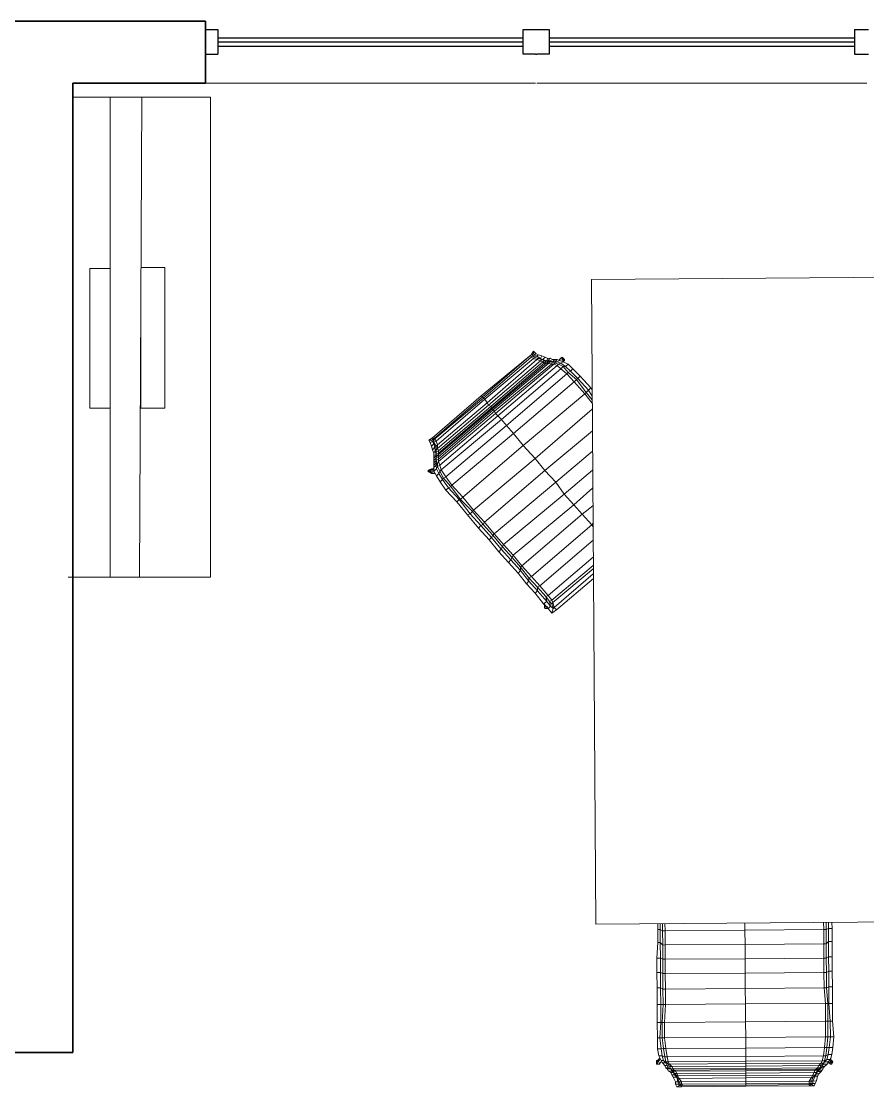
# Model space of a CAD drawing. Header units: metres. Extents: x -43.54 to -36.99, y -323.24 to -313.32.
# Drawn here: x -40.318 to -38.268, y -315.907 to -313.324 of the extents above; entities that cross this region are included whole.
import ezdxf

# ---------------------------------------------------------------- set-up
doc = ezdxf.new("R2010")
doc.units = ezdxf.units.M
doc.header["$LTSCALE"] = 5
doc.header["$MEASUREMENT"] = 0
doc.linetypes.add('HIDDEN', pattern=[0.375, 0.25, -0.125])
doc.layers.get('0').update_dxf_attribs({"color": 30})
for name, color, linetype, lineweight in [('A-FLOR-OVHD', 3, 'HIDDEN', 18), ('A-FURN', 8, 'Continuous', 18), ('A-GLAZ-FULL', 4, 'Continuous', 25), ('A-WALL-FULL-EXTR', 7, 'Continuous', 35), ('A-WALL-FULL-INTR', 7, 'Continuous', 35)]:
    doc.layers.add(name, color=color, linetype=linetype, lineweight=lineweight)

# ---------------------------------------------------------------- blocks, each defined once
blk = doc.blocks.new('A$C3D68A567')
for p, q in [((0.3527, 1.1898), (0, 1.1898)), ((0, 1.1898), (0, 0)), ((0.1763, 1.1898), (0.1703, 0)), ((0.249, 1.1898), (0.1763, 1.1898)), ((0.249, 0), (0.249, 1.1898)), ((0.1733, 0.7705), (0.1138, 0.7705)), ((0.1138, 0.7705), (0.1138, 0.4222)), ((0.1733, 0.5949), (0.1733, 0.7705)), ((0.249, 0.5949), (0.249, 0.7705)), ((0.249, 0.7705), (0.2995, 0.7705)), ((0.2995, 0.7705), (0.2995, 0.425)), ((0.2995, 0.425), (0.249, 0.425)), ((0.1138, 0.4222), (0.1725, 0.4222)), ((0, 0), (0.3407, 0)), ((0.1703, 0), (0.249, 0))]:
    blk.add_line(p, q)

msp = doc.modelspace()

# ---------------------------------------------------------------- linework, layer by layer
at = {"color": 7, "lineweight": 0}
for points in [[(-38.9264, -315.5127), (-38.9371, -313.9501), (-38.1971, -313.945), (-38.1864, -315.5076), (-38.9264, -315.5127), (-38.9264, -315.5127)], [(-38.1971, -313.945), (-38.9371, -313.9501)], [(-38.9371, -313.9501), (-38.9264, -315.5127)], [(-39.2012, -314.235), (-39.2041, -314.2321), (-39.0833, -314.1331), (-39.2012, -314.235), (-39.2012, -314.235)], [(-39.0833, -314.1389), (-39.1983, -314.2378), (-39.2012, -314.235)], [(-39.0775, -314.1417), (-39.1954, -314.2407), (-39.1983, -314.2378)], [(-39.0833, -314.1331), (-39.0776, -314.1244)], [(-39.0833, -314.1331), (-39.0776, -314.1302)], [(-39.0804, -314.1331), (-39.0775, -314.1359), (-39.0833, -314.1389)], [(-39.0833, -314.136), (-39.0833, -314.1389)], [(-39.0833, -314.1389), (-39.0775, -314.1417)], [(-39.0776, -314.1302), (-39.0776, -314.1244), (-39.0718, -314.1301)], [(-39.0776, -314.1302), (-39.0747, -314.133)], [(-39.0775, -314.1359), (-39.0747, -314.133)], [(-39.0775, -314.1359), (-39.0746, -314.1388), (-39.0775, -314.1417), (-39.0688, -314.1445)], [(-39.0747, -314.133), (-39.0718, -314.1301), (-39.066, -314.133)], [(-39.0747, -314.133), (-39.0689, -314.1359)], [(-39.0746, -314.1388), (-39.0689, -314.1359)], [(-39.0746, -314.1388), (-39.0659, -314.1416), (-39.0688, -314.1445), (-39.0601, -314.1474)], [(-39.0689, -314.1359), (-39.066, -314.133), (-39.0573, -314.1358), (-39.0602, -314.1416), (-39.0689, -314.1359), (-39.0689, -314.1359)], [(-39.0659, -314.1416), (-39.0573, -314.1444), (-39.0601, -314.1474), (-39.0543, -314.1502)], [(-39.0659, -314.1416), (-39.0602, -314.1416)], [(-39.0573, -314.1358), (-39.0487, -314.1386), (-39.0544, -314.1444), (-39.0602, -314.1416)], [(-39.0428, -314.1415), (-39.0487, -314.1386)], [(-39.0457, -314.1473), (-39.0428, -314.1415), (-39.037, -314.1414)], [(-39.0427, -314.1472), (-39.037, -314.1414), (-39.0312, -314.1443)], [(-39.0139, -314.1442), (-39.011, -314.1412), (-39.0139, -314.147), (-39.0139, -314.1442), (-39.0139, -314.1442)], [(-39.0139, -314.147), (-39.011, -314.1412)], [(-39.011, -314.1412), (-39.0082, -314.1383), (-39.0081, -314.1412), (-39.011, -314.1412), (-39.011, -314.1412)], [(-39.0082, -314.1383), (-39.0053, -314.1412), (-39.0081, -314.1412)], [(-39.0081, -314.147), (-39.0081, -314.1412)], [(-39.0024, -314.1441), (-39.0023, -314.147), (-39.0053, -314.1412)], [(-39.0052, -314.1499), (-39.0053, -314.1412)], [(-39.0024, -314.1441), (-39.0053, -314.1412)], [(-39.0688, -314.1445), (-39.1896, -314.2493), (-39.1954, -314.2407)], [(-39.0601, -314.1474), (-39.1866, -314.2551), (-39.1896, -314.2493)], [(-39.0543, -314.1502), (-39.1808, -314.2579), (-39.1866, -314.2551)], [(-39.0514, -314.1531), (-39.1778, -314.2608), (-39.1808, -314.2579)], [(-39.1749, -314.2665), (-39.1778, -314.2637), (-39.0457, -314.153)], [(-39.172, -314.2694), (-39.1749, -314.2665), (-39.0398, -314.153)], [(-39.1691, -314.2752), (-39.172, -314.2694), (-39.034, -314.1558)], [(-39.1633, -314.281), (-39.1691, -314.2752), (-39.0282, -314.1558)], [(-39.0196, -314.1586), (-39.0109, -314.1672), (-39.1546, -314.2896), (-39.1633, -314.281), (-39.0196, -314.1586), (-39.0196, -314.1586)], [(-39.0109, -314.1672), (-38.9963, -314.1787), (-39.1429, -314.3039), (-39.1546, -314.2896)], [(-39.0573, -314.1444), (-39.0515, -314.1473), (-39.0543, -314.1502), (-39.0514, -314.1531), (-39.0457, -314.1473)], [(-39.0573, -314.1444), (-39.0544, -314.1444)], [(-39.0544, -314.1444), (-39.0457, -314.1473)], [(-39.0515, -314.1473), (-39.0457, -314.1473)], [(-39.0515, -314.1473), (-39.0457, -314.1473)], [(-39.0514, -314.1531), (-39.0457, -314.153), (-39.0427, -314.1501)], [(-39.0457, -314.1473), (-39.0427, -314.1472)], [(-39.0427, -314.1472), (-39.0457, -314.1473), (-39.0427, -314.1501)], [(-39.0457, -314.153), (-39.0398, -314.153), (-39.0369, -314.1501)], [(-39.0427, -314.1472), (-39.037, -314.1472)], [(-39.037, -314.1472), (-39.0427, -314.1501), (-39.0369, -314.1501)], [(-39.0398, -314.153), (-39.034, -314.1558)], [(-39.037, -314.1472), (-39.0312, -314.1443), (-39.0254, -314.1442)], [(-39.037, -314.1472), (-39.0312, -314.15)], [(-39.0312, -314.15), (-39.0369, -314.1501), (-39.0312, -314.15), (-39.0312, -314.15)], [(-39.034, -314.1558), (-39.0312, -314.15), (-39.0254, -314.1529)], [(-39.034, -314.1558), (-39.0282, -314.1558)], [(-39.0312, -314.15), (-39.0254, -314.1442), (-39.0197, -314.1442)], [(-39.0312, -314.15), (-39.0254, -314.15)], [(-39.0254, -314.15), (-39.0312, -314.15)], [(-39.0282, -314.1558), (-39.0254, -314.1529), (-39.0167, -314.1557)], [(-39.0282, -314.1558), (-39.0196, -314.1586)], [(-39.0254, -314.15), (-39.0197, -314.1442), (-39.0139, -314.147)], [(-39.0254, -314.15), (-39.0196, -314.15)], [(-39.0254, -314.1529), (-39.0196, -314.15)], [(-39.0196, -314.15), (-39.0139, -314.147), (-39.0052, -314.1499)], [(-39.0196, -314.15), (-39.011, -314.1528)], [(-39.0196, -314.1586), (-39.0167, -314.1557), (-39.0051, -314.1614), (-39.0109, -314.1672)], [(-39.0167, -314.1557), (-39.011, -314.1528)], [(-39.011, -314.1528), (-39.0052, -314.1499), (-38.9935, -314.1556), (-38.9994, -314.1614), (-39.011, -314.1528), (-39.011, -314.1528)], [(-39.0052, -314.1499), (-39.0023, -314.147)], [(-39.0051, -314.1614), (-38.9934, -314.1758), (-38.9963, -314.1787)], [(-39.0051, -314.1614), (-38.9994, -314.1614)], [(-38.9935, -314.1556), (-38.9819, -314.167), (-38.9876, -314.1728), (-38.9994, -314.1614)], [(-38.9819, -314.167), (-38.9645, -314.1843), (-38.9702, -314.1901), (-38.9876, -314.1728)], [(-38.9963, -314.1787), (-38.9788, -314.1988)], [(-38.9934, -314.1758), (-38.9876, -314.1728)], [(-38.9934, -314.1758), (-38.9731, -314.193), (-38.9788, -314.1988), (-38.9526, -314.2275)], [(-38.9731, -314.193), (-38.9702, -314.1901)], [(-38.9731, -314.193), (-38.9497, -314.2246), (-38.9526, -314.2275), (-38.9351, -314.2505)], [(-38.9645, -314.1843), (-38.9382, -314.213), (-38.944, -314.2188), (-38.9702, -314.1901)], [(-38.9788, -314.1988), (-39.1254, -314.324), (-39.1429, -314.3039)], [(-38.9497, -314.2246), (-38.944, -314.2188)], [(-38.944, -314.2188), (-38.9352, -314.2332)], [(-38.9353, -314.2187), (-38.9382, -314.213)], [(-39.3191, -314.3369), (-39.322, -314.334), (-39.2041, -314.2321)], [(-39.3191, -314.3369), (-39.2012, -314.235)], [(-39.3191, -314.334), (-39.3161, -314.3368), (-39.1983, -314.2378)], [(-39.3161, -314.3368), (-39.3132, -314.3426), (-39.1954, -314.2407)], [(-38.9526, -314.2275), (-39.1021, -314.3527), (-39.1254, -314.324)], [(-38.9351, -314.2418), (-38.9497, -314.2246)], [(-39.3132, -314.3426), (-39.3102, -314.3512), (-39.1896, -314.2493)], [(-39.3102, -314.3512), (-39.3102, -314.36), (-39.1866, -314.2551)], [(-39.1808, -314.2579), (-39.3072, -314.3657), (-39.3072, -314.3715), (-39.1778, -314.2608)], [(-39.3072, -314.3715), (-39.3072, -314.3744), (-39.1778, -314.2637)], [(-39.3072, -314.3744), (-39.3071, -314.3802), (-39.1749, -314.2665)], [(-39.172, -314.2694), (-39.3071, -314.3859), (-39.3071, -314.3917)], [(-39.1778, -314.2608), (-39.1778, -314.2637)], [(-38.935, -314.2649), (-39.0729, -314.3843), (-39.1021, -314.3527)], [(-39.1691, -314.2752), (-39.3071, -314.3917), (-39.3041, -314.4003)], [(-39.1633, -314.281), (-39.3041, -314.4003), (-39.3011, -314.4119)], [(-39.1546, -314.2896), (-39.3011, -314.4119), (-39.2895, -314.4291)], [(-39.2749, -314.4493), (-39.2895, -314.4291), (-39.1429, -314.3039)], [(-38.9346, -314.3169), (-39.0497, -314.413), (-39.0729, -314.3843)], [(-39.3248, -314.3398), (-39.3306, -314.3398), (-39.322, -314.334)], [(-39.3219, -314.3427), (-39.3277, -314.3456), (-39.3306, -314.3398)], [(-39.319, -314.3484), (-39.3247, -314.3542), (-39.3277, -314.3456)], [(-39.3248, -314.3398), (-39.3191, -314.3369)], [(-39.3219, -314.3427), (-39.3248, -314.3398)], [(-39.3161, -314.3368), (-39.319, -314.3398), (-39.3219, -314.3369)], [(-39.3219, -314.3427), (-39.319, -314.3398)], [(-39.319, -314.3484), (-39.3219, -314.3427)], [(-39.3132, -314.3426), (-39.319, -314.3455), (-39.319, -314.3398)], [(-39.3102, -314.3512), (-39.3131, -314.3541), (-39.319, -314.3455)], [(-39.319, -314.3484), (-39.319, -314.3455)], [(-39.316, -314.357), (-39.319, -314.3484)], [(-39.1254, -314.324), (-39.2749, -314.4493), (-39.2487, -314.478), (-39.1021, -314.3527)], [(-39.316, -314.357), (-39.3218, -314.3629), (-39.3247, -314.3542)], [(-39.3159, -314.3658), (-39.3188, -314.3716), (-39.3218, -314.3629)], [(-39.3129, -314.3744), (-39.3188, -314.3774), (-39.3188, -314.3716)], [(-39.316, -314.357), (-39.3131, -314.3541)], [(-39.3159, -314.3658), (-39.316, -314.357)], [(-39.3159, -314.3658), (-39.313, -314.3629)], [(-39.3129, -314.3744), (-39.3159, -314.3658)], [(-39.3102, -314.36), (-39.313, -314.3629), (-39.3131, -314.3541)], [(-39.3072, -314.3657), (-39.313, -314.3687), (-39.313, -314.3629)], [(-39.3072, -314.3715), (-39.3129, -314.3744), (-39.313, -314.3687)], [(-39.3129, -314.3744), (-39.313, -314.3687)], [(-39.3072, -314.3744), (-39.3129, -314.3802), (-39.3129, -314.3744)], [(-39.3102, -314.36), (-39.3072, -314.3657)], [(-38.9343, -314.3661), (-39.0234, -314.4417), (-39.0497, -314.413)], [(-39.3129, -314.3773), (-39.3187, -314.3831), (-39.3188, -314.3774)], [(-39.3129, -314.3831), (-39.3187, -314.3889), (-39.3187, -314.3831)], [(-39.3128, -314.3889), (-39.3187, -314.3947), (-39.3187, -314.3889)], [(-39.3128, -314.3946), (-39.3186, -314.4004), (-39.3187, -314.3947)], [(-39.3129, -314.3773), (-39.3129, -314.3744)], [(-39.3129, -314.3773), (-39.3129, -314.3744)], [(-39.3129, -314.3831), (-39.3129, -314.3773)], [(-39.3071, -314.3802), (-39.3129, -314.3831), (-39.3129, -314.3802)], [(-39.3129, -314.3831), (-39.3129, -314.3802)], [(-39.3129, -314.3831), (-39.3128, -314.3889)], [(-39.3128, -314.3889), (-39.3129, -314.3831)], [(-39.3128, -314.3889), (-39.3129, -314.3831)], [(-39.3099, -314.3975), (-39.3128, -314.3889), (-39.3071, -314.3859)], [(-39.3128, -314.3946), (-39.3128, -314.3889)], [(-39.3128, -314.3946), (-39.3128, -314.3889)], [(-39.3128, -314.4004), (-39.3128, -314.3946)], [(-39.3128, -314.4004), (-39.3099, -314.3975)], [(-39.3099, -314.4033), (-39.3099, -314.3975), (-39.3071, -314.3917)], [(-39.3071, -314.3802), (-39.3071, -314.3859)], [(-39.2487, -314.478), (-39.2224, -314.5095), (-39.0729, -314.3843)], [(-39.3272, -314.412), (-39.3301, -314.4149), (-39.333, -314.415), (-39.3301, -314.4121)], [(-39.3243, -314.4207), (-39.3301, -314.4178), (-39.333, -314.415)], [(-39.3243, -314.4091), (-39.3215, -314.4091), (-39.3272, -314.412), (-39.3301, -314.4121), (-39.3243, -314.4091), (-39.3243, -314.4091)], [(-39.3301, -314.4149), (-39.3272, -314.4178), (-39.3301, -314.4178)], [(-39.3301, -314.4149), (-39.3185, -314.4149)], [(-39.3272, -314.412), (-39.3185, -314.412)], [(-39.3272, -314.4178), (-39.3243, -314.4207)], [(-39.3272, -314.4178), (-39.3155, -314.4206)], [(-39.3243, -314.4207), (-39.3155, -314.4206)], [(-39.3185, -314.412), (-39.3215, -314.4091)], [(-39.3128, -314.4004), (-39.3186, -314.4062), (-39.3186, -314.4004)], [(-39.3127, -314.4091), (-39.3185, -314.4149), (-39.3186, -314.4062)], [(-39.3069, -314.4206), (-39.3126, -314.4264), (-39.3185, -314.4149)], [(-39.3127, -314.4091), (-39.3128, -314.4004)], [(-39.3127, -314.4091), (-39.3099, -314.4033)], [(-39.3069, -314.4206), (-39.3127, -314.4091)], [(-39.304, -314.4148), (-39.3099, -314.4033), (-39.3041, -314.4003)], [(-39.3069, -314.4206), (-39.304, -314.4148)], [(-39.2981, -314.4349), (-39.3069, -314.4206)], [(-39.2895, -314.4291), (-39.2952, -314.432), (-39.304, -314.4148), (-39.3011, -314.4119)], [(-39.2224, -314.5095), (-39.1962, -314.5383), (-39.0497, -314.413)], [(-38.9337, -314.4556), (-38.9797, -314.4963), (-39.003, -314.4705), (-38.934, -314.4122)], [(-39.2981, -314.4349), (-39.3038, -314.4407), (-39.3126, -314.4264)], [(-39.2835, -314.4551), (-39.2893, -314.4609), (-39.3038, -314.4407)], [(-39.2981, -314.4349), (-39.2952, -314.432)], [(-39.2835, -314.4551), (-39.2981, -314.4349)], [(-39.2749, -314.4493), (-39.2778, -314.4522), (-39.2952, -314.432)], [(-39.1962, -314.5383), (-39.1729, -314.567), (-39.0234, -314.4417)], [(-39.0234, -314.4417), (-39.003, -314.4705)], [(-39.2573, -314.4838), (-39.263, -314.4896), (-39.2893, -314.4609)], [(-39.2835, -314.4551), (-39.2778, -314.4522)], [(-39.2573, -314.4838), (-39.2835, -314.4551)], [(-39.2573, -314.4838), (-39.2544, -314.4838), (-39.2778, -314.4522)], [(-39.1729, -314.567), (-39.1496, -314.5928), (-39.003, -314.4705)], [(-39.2311, -314.5182), (-39.2368, -314.5212), (-39.263, -314.4896)], [(-39.2311, -314.5182), (-39.2573, -314.4838)], [(-39.2544, -314.4838), (-39.2487, -314.478)], [(-39.2224, -314.5095), (-39.2253, -314.5124), (-39.2544, -314.4838)], [(-39.1496, -314.5928), (-39.1262, -314.6186), (-38.9797, -314.4963)], [(-38.9797, -314.4963), (-38.9593, -314.5193)], [(-38.9359, -314.5452), (-38.9593, -314.5193), (-38.9334, -314.4989)], [(-39.2048, -314.547), (-39.2106, -314.5528), (-39.2368, -314.5212)], [(-39.2311, -314.5182), (-39.2253, -314.5124)], [(-39.2048, -314.547), (-39.2311, -314.5182)], [(-39.1962, -314.5383), (-39.1991, -314.5441), (-39.2253, -314.5124)], [(-38.9593, -314.5193), (-39.1059, -314.6445), (-39.1262, -314.6186)], [(-39.1787, -314.5757), (-39.1844, -314.5815), (-39.2106, -314.5528)], [(-39.2048, -314.547), (-39.1991, -314.5441)], [(-39.1787, -314.5757), (-39.2048, -314.547)], [(-39.1729, -314.567), (-39.1757, -314.5699), (-39.1991, -314.5441)], [(-38.9359, -314.5452), (-39.0825, -314.6703), (-39.0622, -314.6933)], [(-38.933, -314.5509), (-38.9359, -314.5452), (-38.9331, -314.5422)], [(-39.1787, -314.5757), (-39.1757, -314.5699)], [(-39.1553, -314.6044), (-39.1787, -314.5757)], [(-39.1496, -314.5928), (-39.1524, -314.5986), (-39.1757, -314.5699)], [(-39.1553, -314.6044), (-39.161, -314.6102), (-39.1844, -314.5815)], [(-39.1553, -314.6044), (-39.1524, -314.5986)], [(-39.1319, -314.6303), (-39.1553, -314.6044)], [(-39.1262, -314.6186), (-39.1291, -314.6245), (-39.1524, -314.5986)], [(-38.9328, -314.5826), (-39.0622, -314.6933)], [(-39.1319, -314.6303), (-39.1378, -314.6361), (-39.161, -314.6102)], [(-39.1319, -314.6303), (-39.1291, -314.6245)], [(-39.1087, -314.6561), (-39.1319, -314.6303)], [(-39.1291, -314.6245), (-39.1087, -314.6474)], [(-38.9325, -314.6231), (-39.0418, -314.7163), (-39.0622, -314.6933)], [(-39.1087, -314.6561), (-39.1144, -314.6619), (-39.1378, -314.6361)], [(-39.0884, -314.6733), (-39.1087, -314.6474), (-39.1059, -314.6445)], [(-39.1087, -314.6561), (-39.1087, -314.6474)], [(-39.0883, -314.6819), (-39.1087, -314.6561)], [(-39.1059, -314.6445), (-39.0825, -314.6703)], [(-39.0418, -314.7163), (-39.033, -314.7278), (-38.9324, -314.6433)], [(-38.9323, -314.652), (-39.0301, -314.7335), (-39.033, -314.7278)], [(-39.0883, -314.6819), (-39.094, -314.6877), (-39.1144, -314.6619)], [(-39.0679, -314.6962), (-39.0884, -314.6733), (-39.0825, -314.6703)], [(-39.0883, -314.6819), (-39.0884, -314.6733)], [(-39.0679, -314.7049), (-39.0883, -314.6819)], [(-38.9323, -314.6635), (-39.0271, -314.7451), (-39.0301, -314.7335)], [(-38.9322, -314.6751), (-39.0213, -314.7508), (-39.0271, -314.7451)], [(-39.0679, -314.7049), (-39.0736, -314.7107), (-39.094, -314.6877)], [(-39.0476, -314.7192), (-39.0679, -314.6962), (-39.0622, -314.6933)], [(-39.0679, -314.7049), (-39.0679, -314.6962)], [(-39.0446, -314.7308), (-39.0679, -314.7049)], [(-39.0446, -314.7308), (-39.0532, -314.7366), (-39.0736, -314.7107)], [(-39.033, -314.7278), (-39.0387, -314.7307), (-39.0476, -314.7192), (-39.0418, -314.7163)], [(-39.0446, -314.7308), (-39.0476, -314.7192)], [(-39.0358, -314.7422), (-39.0446, -314.7308)], [(-39.0301, -314.7335), (-39.0329, -314.7364), (-39.0387, -314.7307)], [(-39.0358, -314.7422), (-39.0387, -314.7307)], [(-39.0358, -314.7422), (-39.0416, -314.748), (-39.0532, -314.7366)], [(-39.0503, -314.7366), (-39.0503, -314.7394)], [(-39.0474, -314.7394), (-39.0503, -314.7452), (-39.0503, -314.7394)], [(-39.0503, -314.7394), (-39.0503, -314.7423)], [(-39.0503, -314.7452), (-39.0502, -314.7481), (-39.0503, -314.7423)], [(-39.0503, -314.7423), (-39.0502, -314.7481)], [(-39.0503, -314.7452), (-39.0445, -314.7481)], [(-39.0445, -314.7481), (-39.0502, -314.7481)], [(-39.0502, -314.7481), (-39.0445, -314.7481)], [(-39.0445, -314.7481), (-39.0445, -314.7423)], [(-39.0445, -314.7481), (-39.0445, -314.7452)], [(-39.0445, -314.7481), (-39.0416, -314.748)], [(-39.0445, -314.7481), (-39.0416, -314.748)], [(-39.0416, -314.748), (-39.0328, -314.7595)], [(-39.0358, -314.7422), (-39.03, -314.748)], [(-39.0271, -314.7451), (-39.03, -314.748), (-39.0329, -314.7364)], [(-39.0213, -314.7508), (-39.0328, -314.7595), (-39.03, -314.748)], [(-38.9264, -315.5127), (-38.1864, -315.5076)], [(-38.565, -315.5102), (-38.5649, -315.5276), (-38.7586, -315.5289)], [(-38.3743, -315.5089), (-38.3741, -315.5262), (-38.5649, -315.5276)], [(-38.3627, -315.5089), (-38.3626, -315.5233), (-38.3684, -315.5262), (-38.3685, -315.5089)], [(-38.3541, -315.5088), (-38.354, -315.5232), (-38.3626, -315.5233)], [(-38.7761, -315.5117), (-38.776, -315.5261)], [(-38.7704, -315.5117), (-38.7703, -315.5261), (-38.776, -315.5261)], [(-38.776, -315.5261), (-38.7758, -315.5579)], [(-38.7703, -315.5261), (-38.77, -315.5578), (-38.7758, -315.5579)], [(-38.7703, -315.5261), (-38.7645, -315.5289)], [(-38.7587, -315.5116), (-38.7586, -315.5289), (-38.7645, -315.5289), (-38.7646, -315.5116)], [(-38.7586, -315.5289), (-38.7584, -315.5635), (-38.7642, -315.5636), (-38.7645, -315.5289)], [(-38.5649, -315.5276), (-38.5647, -315.5622), (-38.7584, -315.5635)], [(-38.3741, -315.5262), (-38.3739, -315.5609), (-38.5647, -315.5622)], [(-38.3741, -315.5262), (-38.3684, -315.5262)], [(-38.3626, -315.5233), (-38.3624, -315.555), (-38.3681, -315.5608), (-38.3684, -315.5262)], [(-38.354, -315.5232), (-38.3537, -315.555), (-38.3624, -315.555)], [(-38.77, -315.5578), (-38.7698, -315.5954), (-38.7784, -315.5955)], [(-38.7758, -315.5579), (-38.7784, -315.5955)], [(-38.77, -315.5578), (-38.7642, -315.5636)], [(-38.7581, -315.5982), (-38.5645, -315.5969), (-38.5647, -315.5622)], [(-38.3739, -315.5609), (-38.3737, -315.5956), (-38.5645, -315.5969)], [(-38.3739, -315.5609), (-38.3681, -315.5608)], [(-38.3624, -315.555), (-38.3621, -315.5926), (-38.3679, -315.5955), (-38.3681, -315.5608)], [(-38.3537, -315.555), (-38.3535, -315.5926), (-38.3621, -315.5926)], [(-38.7642, -315.5636), (-38.764, -315.5983)], [(-38.7584, -315.5635), (-38.7581, -315.5982), (-38.764, -315.5983)], [(-38.7784, -315.5955), (-38.7782, -315.6301)], [(-38.7698, -315.5954), (-38.7695, -315.63), (-38.7782, -315.6301)], [(-38.7698, -315.5954), (-38.764, -315.5983)], [(-38.764, -315.5983), (-38.7637, -315.6329)], [(-38.7581, -315.5982), (-38.7579, -315.6329), (-38.7637, -315.6329)], [(-38.5642, -315.6315), (-38.5645, -315.5969)], [(-38.3737, -315.5956), (-38.3734, -315.6302), (-38.5642, -315.6315)], [(-38.3737, -315.5956), (-38.3679, -315.5955)], [(-38.3621, -315.5926), (-38.3619, -315.6272), (-38.3677, -315.6302), (-38.3679, -315.5955)], [(-38.3535, -315.5926), (-38.3532, -315.6272), (-38.3619, -315.6272)], [(-38.7782, -315.6301), (-38.7779, -315.6676)], [(-38.7695, -315.63), (-38.7693, -315.6676), (-38.7779, -315.6676)], [(-38.7695, -315.63), (-38.7637, -315.6329)], [(-38.7637, -315.6329), (-38.7635, -315.6704)], [(-38.7579, -315.6329), (-38.7576, -315.6704), (-38.7635, -315.6704)], [(-38.564, -315.669), (-38.5642, -315.6315), (-38.7579, -315.6329)], [(-38.3734, -315.6302), (-38.3732, -315.6677), (-38.564, -315.669)], [(-38.3734, -315.6302), (-38.3677, -315.6302)], [(-38.3619, -315.6272), (-38.3616, -315.6648), (-38.3674, -315.6677), (-38.3677, -315.6302)], [(-38.3532, -315.6272), (-38.353, -315.6647), (-38.3616, -315.6648)], [(-38.3616, -315.6648), (-38.3614, -315.7052), (-38.3643, -315.7053), (-38.3674, -315.6677)], [(-38.353, -315.6647), (-38.3527, -315.7052), (-38.3614, -315.7052)], [(-38.7779, -315.6676), (-38.7777, -315.7081)], [(-38.7693, -315.6676), (-38.769, -315.708), (-38.7777, -315.7081)], [(-38.7693, -315.6676), (-38.7635, -315.6704)], [(-38.7635, -315.6704), (-38.7632, -315.708)], [(-38.7576, -315.6704), (-38.7574, -315.708), (-38.7632, -315.708)], [(-38.5637, -315.7066), (-38.564, -315.669), (-38.7576, -315.6704)], [(-38.3732, -315.6677), (-38.37, -315.7053), (-38.5637, -315.7066)], [(-38.3732, -315.6677), (-38.3674, -315.6677)], [(-38.7777, -315.7081), (-38.7774, -315.7514)], [(-38.769, -315.708), (-38.7687, -315.7513), (-38.7774, -315.7514)], [(-38.769, -315.708), (-38.7632, -315.708)], [(-38.7632, -315.708), (-38.7658, -315.7513)], [(-38.7574, -315.708), (-38.76, -315.7513), (-38.7658, -315.7513)], [(-38.5634, -315.7499), (-38.5637, -315.7066), (-38.7574, -315.708)], [(-38.37, -315.7053), (-38.3697, -315.7486), (-38.5634, -315.7499)], [(-38.37, -315.7053), (-38.3643, -315.7053)], [(-38.364, -315.7485), (-38.3643, -315.7053)], [(-38.3614, -315.7052), (-38.3582, -315.7485), (-38.364, -315.7485)], [(-38.3527, -315.7052), (-38.3524, -315.7485), (-38.3582, -315.7485)], [(-38.7774, -315.7514), (-38.7771, -315.789), (-38.7713, -315.7889)], [(-38.7687, -315.7513), (-38.7713, -315.7889), (-38.7656, -315.7889)], [(-38.7687, -315.7513), (-38.7658, -315.7513)], [(-38.7658, -315.7513), (-38.7656, -315.7889)], [(-38.76, -315.7513), (-38.7597, -315.7889), (-38.7656, -315.7889)], [(-38.5631, -315.7875), (-38.5634, -315.7499), (-38.76, -315.7513)], [(-38.3697, -315.7486), (-38.3695, -315.7862), (-38.5631, -315.7875)], [(-38.3637, -315.7861), (-38.364, -315.7485), (-38.3697, -315.7486)], [(-38.3582, -315.7485), (-38.3579, -315.7861), (-38.3637, -315.7861)], [(-38.3524, -315.7485), (-38.3492, -315.786), (-38.3579, -315.7861)], [(-38.7771, -315.789), (-38.7769, -315.8149), (-38.7683, -315.8149)], [(-38.7713, -315.7889), (-38.7683, -315.8149), (-38.7625, -315.8148)], [(-38.7656, -315.7889), (-38.7625, -315.8148)], [(-38.7597, -315.7889), (-38.7566, -315.8148), (-38.7625, -315.8148)], [(-38.7566, -315.8148), (-38.563, -315.8135), (-38.5631, -315.7875), (-38.7597, -315.7889)], [(-38.3695, -315.7862), (-38.3722, -315.8122), (-38.563, -315.8135)], [(-38.3722, -315.8122), (-38.3664, -315.8121), (-38.3637, -315.7861), (-38.3695, -315.7862)], [(-38.3579, -315.7861), (-38.3606, -315.8121), (-38.3664, -315.8121)], [(-38.3492, -315.786), (-38.352, -315.812), (-38.3606, -315.8121)], [(-38.7769, -315.8149), (-38.7739, -315.8322)], [(-38.7683, -315.8149), (-38.7653, -315.8322), (-38.7739, -315.8322)], [(-38.7566, -315.8148), (-38.7536, -315.835), (-38.7594, -315.835), (-38.7625, -315.8148)], [(-38.563, -315.8135), (-38.5628, -315.8337), (-38.7536, -315.835)], [(-38.3722, -315.8122), (-38.3749, -315.8324), (-38.5628, -315.8337)], [(-38.3634, -315.8294), (-38.3692, -315.8324), (-38.3664, -315.8121)], [(-38.352, -315.812), (-38.3547, -315.8294), (-38.3634, -315.8294), (-38.3606, -315.8121)], [(-38.7796, -315.8525), (-38.7796, -315.8467), (-38.771, -315.838)], [(-38.7796, -315.8467), (-38.7767, -315.8438), (-38.771, -315.838)], [(-38.7738, -315.8524), (-38.7796, -315.8525), (-38.771, -315.8409)], [(-38.7796, -315.8496), (-38.7796, -315.8438), (-38.7767, -315.8438)], [(-38.7739, -315.8322), (-38.7681, -315.8437)], [(-38.7653, -315.8322), (-38.7623, -315.8437), (-38.7681, -315.8437)], [(-38.7681, -315.8437), (-38.7651, -315.8495)], [(-38.7653, -315.8322), (-38.7594, -315.835)], [(-38.7623, -315.8437), (-38.7564, -315.8494), (-38.7651, -315.8495)], [(-38.7594, -315.835), (-38.7564, -315.8465), (-38.7623, -315.8437)], [(-38.7536, -315.835), (-38.7507, -315.8465), (-38.7564, -315.8465)], [(-38.5628, -315.8337), (-38.5627, -315.8452), (-38.7507, -315.8465)], [(-38.5627, -315.8452), (-38.5627, -315.851), (-38.7477, -315.8523)], [(-38.3749, -315.8324), (-38.3777, -315.844), (-38.5627, -315.8452)], [(-38.3777, -315.844), (-38.3806, -315.8497), (-38.5627, -315.851)], [(-38.3777, -315.844), (-38.372, -315.8439)], [(-38.3749, -315.8324), (-38.3692, -315.8324)], [(-38.3719, -315.8468), (-38.3748, -315.8497), (-38.372, -315.8439)], [(-38.3662, -315.841), (-38.372, -315.8439), (-38.3692, -315.8324)], [(-38.3576, -315.8409), (-38.3633, -315.8467), (-38.3719, -315.8468), (-38.3662, -315.841)], [(-38.3547, -315.8294), (-38.3576, -315.8409), (-38.3662, -315.841), (-38.3634, -315.8294)], [(-38.3546, -315.8467), (-38.3546, -315.8496), (-38.3604, -315.8438)], [(-38.3576, -315.8409), (-38.3576, -315.838)], [(-38.3546, -315.8438), (-38.3576, -315.8409)], [(-38.3546, -315.8467), (-38.3576, -315.8409), (-38.3546, -315.8467), (-38.3546, -315.8467)], [(-38.3546, -315.8438), (-38.3517, -315.8467), (-38.3546, -315.8467)], [(-38.7796, -315.8525), (-38.7796, -315.8496), (-38.7796, -315.8467)], [(-38.7796, -315.8525), (-38.7796, -315.8526)], [(-38.7796, -315.8525), (-38.7767, -315.8525)], [(-38.7767, -315.8525), (-38.7738, -315.8524)], [(-38.7767, -315.8525), (-38.7709, -315.8524)], [(-38.7709, -315.8495), (-38.7738, -315.8524), (-38.7681, -315.8466)], [(-38.7709, -315.8495), (-38.7681, -315.8466)], [(-38.7709, -315.8524), (-38.7709, -315.8495)], [(-38.7651, -315.8495), (-38.7592, -315.8553)], [(-38.7564, -315.8494), (-38.7535, -315.8553), (-38.7592, -315.8553)], [(-38.7592, -315.8553), (-38.7563, -315.8611)], [(-38.7507, -315.8465), (-38.7477, -315.8523), (-38.7506, -315.8523), (-38.7564, -315.8465)], [(-38.7564, -315.8494), (-38.7506, -315.8523)], [(-38.7535, -315.8553), (-38.7506, -315.861), (-38.7563, -315.8611)], [(-38.7563, -315.8611), (-38.7534, -315.8639)], [(-38.7535, -315.8553), (-38.7477, -315.8581)], [(-38.7506, -315.861), (-38.7448, -315.8639), (-38.7534, -315.8639)], [(-38.7534, -315.8639), (-38.7505, -315.8697)], [(-38.7477, -315.8523), (-38.7419, -315.8581), (-38.7477, -315.8581), (-38.7506, -315.8523)], [(-38.7506, -315.861), (-38.7448, -315.8639)], [(-38.7448, -315.8639), (-38.7418, -315.8696), (-38.7505, -315.8697)], [(-38.7505, -315.8697), (-38.7447, -315.8725)], [(-38.7419, -315.8581), (-38.739, -315.8638), (-38.7448, -315.8639), (-38.7477, -315.8581)], [(-38.7448, -315.8639), (-38.7419, -315.8667), (-38.7361, -315.8667)], [(-38.7448, -315.8639), (-38.7419, -315.8667)], [(-38.7418, -315.8696), (-38.7389, -315.8725), (-38.7447, -315.8725)], [(-38.5627, -315.851), (-38.5627, -315.8569), (-38.7419, -315.8581)], [(-38.7419, -315.8667), (-38.739, -315.8696), (-38.7332, -315.8696)], [(-38.7418, -315.8696), (-38.739, -315.8696)], [(-38.5627, -315.8569), (-38.5626, -315.8626), (-38.739, -315.8638)], [(-38.5626, -315.8655), (-38.7361, -315.8667), (-38.739, -315.8638)], [(-38.739, -315.8696), (-38.736, -315.8754), (-38.7303, -315.8753)], [(-38.5625, -315.8742), (-38.5626, -315.8684), (-38.7332, -315.8696), (-38.7361, -315.8667)], [(-38.5625, -315.8799), (-38.5625, -315.8742), (-38.7303, -315.8753), (-38.7332, -315.8696)], [(-38.3806, -315.8497), (-38.3863, -315.8556), (-38.5627, -315.8569)], [(-38.3863, -315.8556), (-38.3892, -315.8614), (-38.5626, -315.8626)], [(-38.3892, -315.8614), (-38.392, -315.8643), (-38.5626, -315.8655)], [(-38.5626, -315.8655), (-38.5626, -315.8626)], [(-38.392, -315.8643), (-38.3949, -315.8672), (-38.5626, -315.8684)], [(-38.5626, -315.8684), (-38.5626, -315.8655)], [(-38.3949, -315.8672), (-38.3978, -315.873), (-38.5625, -315.8742)], [(-38.3949, -315.8672), (-38.3891, -315.8672)], [(-38.392, -315.8643), (-38.3862, -315.8643)], [(-38.3891, -315.8701), (-38.392, -315.873), (-38.3891, -315.8672)], [(-38.3804, -315.87), (-38.3862, -315.8758), (-38.3919, -315.8759), (-38.3891, -315.8701)], [(-38.3892, -315.8614), (-38.3834, -315.8614)], [(-38.3862, -315.8672), (-38.3891, -315.8672), (-38.3862, -315.8643)], [(-38.3776, -315.8671), (-38.3804, -315.87), (-38.3891, -315.8701), (-38.3862, -315.8672)], [(-38.3863, -315.8556), (-38.3805, -315.8556)], [(-38.3747, -315.8613), (-38.3776, -315.8671), (-38.3862, -315.8672), (-38.3805, -315.8614)], [(-38.3805, -315.8614), (-38.3862, -315.8643), (-38.3834, -315.8614)], [(-38.3776, -315.8585), (-38.3834, -315.8614), (-38.3805, -315.8556)], [(-38.3806, -315.8497), (-38.3748, -315.8497)], [(-38.3748, -315.8527), (-38.3805, -315.8556), (-38.3748, -315.8497)], [(-38.3719, -315.8584), (-38.3747, -315.8613), (-38.3805, -315.8614), (-38.3776, -315.8585)], [(-38.3661, -315.8526), (-38.3719, -315.8584), (-38.3776, -315.8585), (-38.3748, -315.8527)], [(-38.3633, -315.8467), (-38.3661, -315.8526), (-38.3748, -315.8527), (-38.3719, -315.8468)], [(-38.3546, -315.8496), (-38.3604, -315.8496), (-38.3633, -315.8467)], [(-38.3633, -315.8496), (-38.3633, -315.8497)], [(-38.3633, -315.8496), (-38.3604, -315.8496)], [(-38.3633, -315.8496), (-38.3575, -315.8526)], [(-38.3604, -315.8496), (-38.3575, -315.8526)], [(-38.3575, -315.8526), (-38.3546, -315.8525)], [(-38.3517, -315.8467), (-38.3546, -315.8525), (-38.3546, -315.8496)], [(-38.7447, -315.8725), (-38.7418, -315.8783)], [(-38.7389, -315.8725), (-38.736, -315.8782), (-38.7418, -315.8783)], [(-38.7418, -315.8783), (-38.7389, -315.884)], [(-38.7389, -315.8725), (-38.736, -315.8754)], [(-38.736, -315.8782), (-38.7302, -315.884), (-38.7389, -315.884)], [(-38.7389, -315.884), (-38.733, -315.8955)], [(-38.736, -315.8754), (-38.7302, -315.8811), (-38.7273, -315.8811)], [(-38.736, -315.8782), (-38.7302, -315.8811)], [(-38.7302, -315.884), (-38.7272, -315.8955), (-38.733, -315.8955)], [(-38.733, -315.8955), (-38.733, -315.9013)], [(-38.7272, -315.8955), (-38.7243, -315.9012), (-38.733, -315.9013)], [(-38.5625, -315.8857), (-38.5625, -315.8799), (-38.7273, -315.8811), (-38.7303, -315.8753)], [(-38.7302, -315.8811), (-38.7273, -315.8868), (-38.7244, -315.8868)], [(-38.7302, -315.884), (-38.7273, -315.8868)], [(-38.5624, -315.8944), (-38.5625, -315.8857), (-38.7244, -315.8868), (-38.7273, -315.8811)], [(-38.7273, -315.8868), (-38.7243, -315.8955), (-38.7186, -315.8954)], [(-38.7272, -315.8955), (-38.7243, -315.8955)], [(-38.5624, -315.9001), (-38.5624, -315.8944), (-38.7186, -315.8954), (-38.7244, -315.8868)], [(-38.7185, -315.9012), (-38.7214, -315.9012), (-38.7243, -315.8955)], [(-38.5624, -315.9001), (-38.7185, -315.9012), (-38.7186, -315.8954)], [(-38.3978, -315.873), (-38.4007, -315.8788), (-38.5625, -315.8799)], [(-38.4007, -315.8788), (-38.4035, -315.8846), (-38.5625, -315.8857)], [(-38.4035, -315.8846), (-38.4092, -315.8933), (-38.5624, -315.8944)], [(-38.4092, -315.8933), (-38.4092, -315.8991), (-38.5624, -315.9001)], [(-38.4092, -315.8933), (-38.4034, -315.8933)], [(-38.4005, -315.899), (-38.4063, -315.8991), (-38.4034, -315.8933)], [(-38.4035, -315.8846), (-38.4006, -315.8846)], [(-38.4006, -315.8933), (-38.4034, -315.8933), (-38.4006, -315.8846)], [(-38.4007, -315.8788), (-38.3948, -315.8788)], [(-38.3948, -315.8817), (-38.4006, -315.8846), (-38.3948, -315.8788)], [(-38.389, -315.8816), (-38.3918, -315.8932), (-38.4006, -315.8933), (-38.3948, -315.8817)], [(-38.3918, -315.8932), (-38.3947, -315.899), (-38.4005, -315.899), (-38.4006, -315.8933)], [(-38.3978, -315.873), (-38.392, -315.873)], [(-38.3919, -315.8759), (-38.3948, -315.8788), (-38.392, -315.873)], [(-38.3862, -315.8758), (-38.389, -315.8816), (-38.3948, -315.8817), (-38.3919, -315.8759)], [(-38.733, -315.9013), (-38.73, -315.9071)], [(-38.7243, -315.9012), (-38.7243, -315.9041), (-38.73, -315.9071)], [(-38.73, -315.9071), (-38.7185, -315.907)], [(-38.7243, -315.9012), (-38.7214, -315.9012)], [(-38.7185, -315.9041), (-38.7243, -315.9041)], [(-38.7214, -315.9012), (-38.7214, -315.9041)], [(-38.7156, -315.9041), (-38.7185, -315.9012)], [(-38.5623, -315.9059), (-38.7185, -315.907), (-38.7185, -315.9041), (-38.5624, -315.903), (-38.5623, -315.9059), (-38.5623, -315.9059)], [(-38.5624, -315.903), (-38.5624, -315.9001)], [(-38.5624, -315.903), (-38.4063, -315.9019), (-38.4091, -315.9049)], [(-38.5623, -315.9059), (-38.4091, -315.9049)], [(-38.4092, -315.8991), (-38.4063, -315.8991)], [(-38.4092, -315.902), (-38.4092, -315.8991)], [(-38.4091, -315.9049), (-38.3976, -315.9048)], [(-38.4063, -315.8991), (-38.4063, -315.9019)], [(-38.4034, -315.9019), (-38.4063, -315.9019)], [(-38.3947, -315.899), (-38.3976, -315.9048), (-38.4034, -315.9019), (-38.4005, -315.899)]]:
    msp.add_lwpolyline(points, dxfattribs=at)
at = {"layer": 'A-FLOR-OVHD'}
for p, q in [((-39.8724, -313.4745), (-39.0724, -313.4745)), ((-39.0692, -313.4745), (-38.2692, -313.4745))]:
    msp.add_line(p, q, dxfattribs=at)
at = {"layer": 'A-GLAZ-FULL'}
for p, q in [((-39.8724, -313.3445), (-39.8424, -313.3445)), ((-39.8424, -313.3645), (-39.1024, -313.3645)), ((-39.0724, -313.3445), (-39.0692, -313.3445)), ((-39.0392, -313.3645), (-38.2992, -313.3645)), ((-38.2992, -313.3445), (-38.2692, -313.3445)), ((-38.2692, -313.3445), (-38.2659, -313.3445)), ((-39.8424, -313.3745), (-39.1024, -313.3745)), ((-39.8424, -313.3845), (-39.1024, -313.3845)), ((-39.0392, -313.3745), (-38.2992, -313.3745)), ((-39.0392, -313.3845), (-38.2992, -313.3845)), ((-39.8724, -313.4045), (-39.8424, -313.4045)), ((-39.0724, -313.4045), (-39.0692, -313.4045)), ((-38.2992, -313.4045), (-38.2692, -313.4045)), ((-38.2692, -313.4045), (-38.2659, -313.4045))]:
    msp.add_line(p, q, dxfattribs=at)
at = {"layer": 'A-GLAZ-FULL', "ltscale": 0.001}
for p, q in [((-39.8424, -313.3445), (-39.8424, -313.4045)), ((-38.2992, -313.3445), (-38.2992, -313.4045))]:
    msp.add_line(p, q, dxfattribs=at)
at = {"layer": 'A-GLAZ-FULL'}
for points in [[(-39.0724, -313.4045), (-39.1024, -313.4045), (-39.1024, -313.3445), (-39.0724, -313.3445)], [(-39.0692, -313.3445), (-39.0392, -313.3445), (-39.0392, -313.4045), (-39.0692, -313.4045)]]:
    msp.add_lwpolyline(points, dxfattribs=at)
at = {"layer": 'A-WALL-FULL-EXTR'}
for p, q in [((-40.3433, -313.3245), (-40.1933, -313.3245)), ((-39.8724, -313.3245), (-40.1933, -313.3245)), ((-39.8724, -313.4745), (-39.8724, -313.3245)), ((-40.1933, -313.4745), (-39.8724, -313.4745)), ((-40.1933, -314.672), (-40.1933, -315.8245)), ((-40.1933, -315.8245), (-40.3433, -315.8245))]:
    msp.add_line(p, q, dxfattribs=at)
at = {"layer": 'A-WALL-FULL-INTR'}
msp.add_line((-40.1933, -314.6745), (-40.1933, -313.4745), dxfattribs=at)

# ---------------------------------------------------------------- block references
at = {"layer": 'A-FURN', "xscale": 0.977844814981456, "yscale": 0.977844814981456, "zscale": 0.977844814981456, "rotation": 180}
msp.add_blockref('A$C3D68A567', (-39.8595, -313.5085), dxfattribs=at)

doc.saveas('drawing.dxf')
